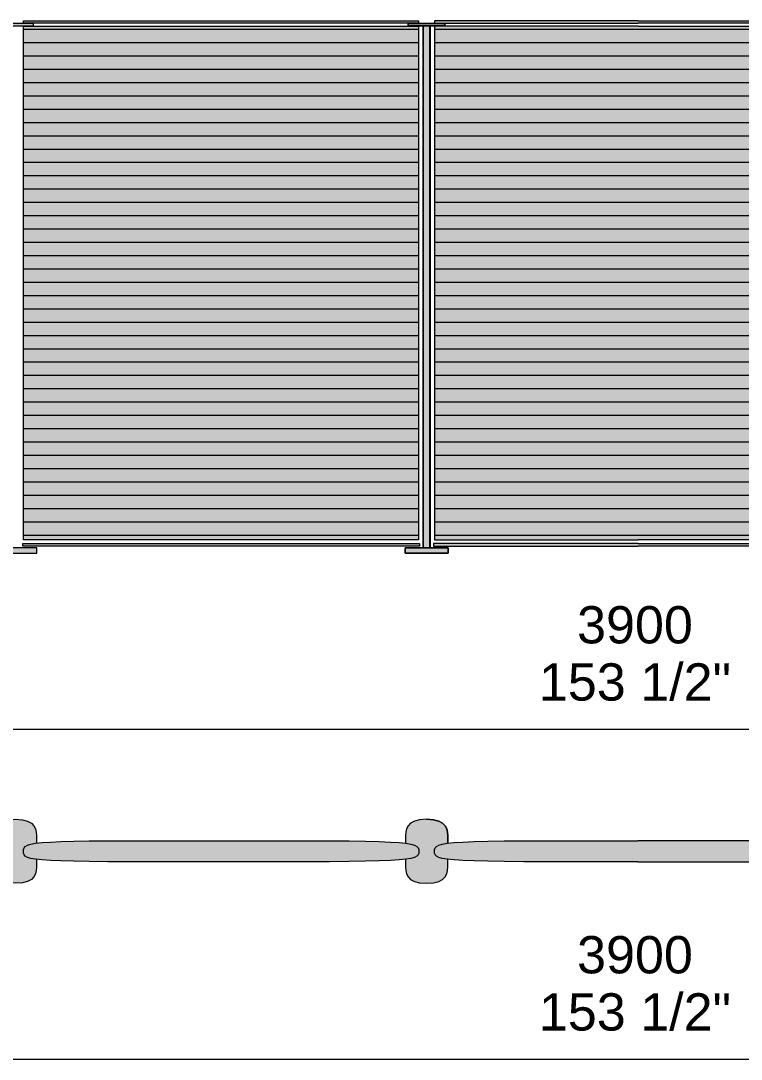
# Model space of a CAD drawing. Header units: millimetres. Extents: x -23380 to 52531, y -5628 to 1041.
# Drawn here: x 31522 to 32875, y -1709 to 241 of the extents above; entities that cross this region are included whole.
import ezdxf

# ---------------------------------------------------------------- set-up
doc = ezdxf.new("R2010")
doc.units = ezdxf.units.MM
for name, color, linetype, lineweight in [('dimensions', 7, 'Continuous', 5), ('drawing', 7, 'Continuous', 5), ('hatch', 9, 'Continuous', 5), ('ropes', 7, 'Continuous', 0)]:
    doc.layers.add(name, color=color, linetype=linetype, lineweight=lineweight)
doc.styles.add('Poliform mm', font='arial.ttf')
doc.styles.add('Poliform pollici', font='arial.ttf')
pattern_1 = [(0, (0, 0), (0, 25), [])]

msp = doc.modelspace()

# ---------------------------------------------------------------- hatches: boundary and pattern name
at = {"layer": 'hatch'}
for points in [[(31504.6, 231.6), (31517.5, 231.6), (31545.6, 231.6), (31545.6, 235.7), (31476.9, 235.7), (31476.9, 231.6)], [(32268.7, 236.6), (32268.7, 240.9), (31526.5, 240.9), (31526.5, 236.6)], [(32277.5, 231.6), (32290.4, 231.6), (32318.1, 231.6), (32318.1, 235.7), (32249.4, 235.7), (32249.4, 231.6), (32277.2, 231.6)], [(32680.7, 240.9), (32298.8, 240.9), (32298.8, 236.6), (32680.7, 236.6), (33062.6, 236.5), (33062.6, 240.8)], [(32268.7, -734.1), (32268.7, 230.7), (31526.5, 230.7), (31526.5, -734.1)], [(32277.5, -749.1), (32277.5, 231.6), (32277.2, 231.6), (32277.2, -749.1)], [(32290, 231.6), (32277.5, 231.6), (32277.5, -749.1), (32290, -749.1)], [(32290.4, -749.1), (32290.4, 231.6), (32290, 231.6), (32290, -749.1)], [(32680.7, 230.7), (32298.8, 230.7), (32298.8, -734.1), (32680.7, -734.1), (33062.5, -734.2), (33062.6, 230.6)], [(32270.6, -745.8), (32270.6, -740.7), (31525.8, -740.7), (31525.8, -745.8)], [(32680.7, -740.7), (32296.9, -740.7), (32296.9, -745.8), (32680.7, -745.8), (33064.4, -745.8), (33064.4, -740.8)], [(31471, -759.1), (31551.7, -759.1), (31551.7, -749.1), (31471, -749.1)], [(32243.5, -749.1), (32243.3, -749.1), (32243.3, -759.1), (32243.5, -759.1)], [(32243.5, -759.1), (32324, -759.1), (32324, -749.1), (32243.5, -749.1)], [(32324, -749.1), (32324, -759.1), (32324.2, -759.1), (32324.2, -749.1)], [(31471.7, -1334.1), (31471.7, -1345.7), (31471.8, -1348.9), (31471.9, -1350.5), (31472, -1352), (31472.2, -1353.6), (31472.2, -1354.4), (31472.4, -1355.2), (31472.5, -1356), (31472.6, -1356.8), (31472.8, -1357.5), (31473, -1358.3), (31473.1, -1359.1), (31473.4, -1359.8), (31473.6, -1360.6), (31473.8, -1361.3), (31474.1, -1362), (31474.4, -1362.8), (31474.7, -1363.5), (31475.1, -1364.2), (31475.2, -1364.5), (31475.4, -1364.9), (31475.6, -1365.2), (31475.8, -1365.6), (31476, -1365.9), (31476.3, -1366.2), (31476.5, -1366.6), (31476.7, -1366.9), (31476.9, -1367.2), (31477.2, -1367.5), (31477.4, -1367.9), (31477.7, -1368.2), (31478, -1368.5), (31478.2, -1368.8), (31478.5, -1369.1), (31478.8, -1369.4), (31479.1, -1369.7), (31479.4, -1370), (31479.7, -1370.3), (31480.1, -1370.6), (31480.4, -1370.9), (31480.7, -1371.2), (31481.1, -1371.4), (31481.5, -1371.7), (31481.8, -1372), (31482.2, -1372.2), (31482.6, -1372.5), (31483, -1372.8), (31483.4, -1373), (31483.8, -1373.3), (31484.2, -1373.5), (31484.7, -1373.7), (31485.6, -1374.2), (31486.5, -1374.6), (31487.5, -1375.1), (31488.5, -1375.5), (31489.6, -1375.9), (31490.7, -1376.2), (31491.9, -1376.6), (31493.1, -1376.9), (31494.3, -1377.2), (31495.6, -1377.5), (31497, -1377.7), (31498.4, -1377.9), (31499.8, -1378.1), (31501.4, -1378.3), (31502.9, -1378.5), (31504.5, -1378.6), (31506.2, -1378.7), (31507.9, -1378.7), (31511.5, -1378.8), (31515.1, -1378.7), (31516.9, -1378.7), (31518.5, -1378.6), (31520.1, -1378.5), (31521.7, -1378.3), (31523.2, -1378.1), (31524.7, -1377.9), (31526.1, -1377.7), (31527.4, -1377.5), (31528.7, -1377.2), (31530, -1376.9), (31531.2, -1376.6), (31532.3, -1376.2), (31533.5, -1375.9), (31534.5, -1375.5), (31535.5, -1375.1), (31536.5, -1374.6), (31537.5, -1374.2), (31538.4, -1373.7), (31538.8, -1373.5), (31539.2, -1373.3), (31539.7, -1373), (31540.1, -1372.8), (31540.5, -1372.5), (31540.8, -1372.2), (31541.2, -1372), (31541.6, -1371.7), (31542, -1371.4), (31542.3, -1371.2), (31542.6, -1370.9), (31543, -1370.6), (31543.3, -1370.3), (31543.6, -1370), (31543.9, -1369.7), (31544.2, -1369.4), (31544.5, -1369.1), (31544.8, -1368.8), (31545.1, -1368.5), (31545.3, -1368.2), (31545.6, -1367.9), (31545.8, -1367.5), (31546.1, -1367.2), (31546.3, -1366.9), (31546.6, -1366.6), (31546.8, -1366.2), (31547, -1365.9), (31547.2, -1365.6), (31547.4, -1365.2), (31547.6, -1364.9), (31547.8, -1364.5), (31548, -1364.2), (31548.3, -1363.5), (31548.6, -1362.8), (31548.9, -1362), (31549.2, -1361.3), (31549.5, -1360.6), (31549.7, -1359.8), (31549.9, -1359.1), (31550.1, -1358.3), (31550.3, -1357.5), (31550.4, -1356.8), (31550.6, -1356), (31550.7, -1355.2), (31550.8, -1354.4), (31550.9, -1353.6), (31551, -1352), (31551.2, -1350.5), (31551.2, -1348.9), (31551.3, -1345.7), (31551.3, -1334.1), (31547.3, -1333.6), (31543.8, -1333), (31542.2, -1332.6), (31540.7, -1332.3), (31539.2, -1332), (31537.9, -1331.6), (31536.7, -1331.2), (31535.6, -1330.9), (31535, -1330.7), (31534.5, -1330.5), (31534, -1330.3), (31533.6, -1330), (31533.1, -1329.8), (31532.7, -1329.6), (31532.3, -1329.4), (31531.9, -1329.2), (31531.5, -1329), (31531.1, -1328.7), (31530.8, -1328.5), (31530.5, -1328.3), (31530.2, -1328), (31529.9, -1327.8), (31529.7, -1327.7), (31529.6, -1327.6), (31529.5, -1327.4), (31529.3, -1327.3), (31529.2, -1327.2), (31529.1, -1327.1), (31529, -1326.9), (31528.9, -1326.8), (31528.8, -1326.7), (31528.6, -1326.6), (31528.5, -1326.4), (31528.4, -1326.3), (31528.3, -1326.2), (31528.3, -1326), (31528.2, -1325.9), (31528.1, -1325.8), (31528, -1325.6), (31527.9, -1325.5), (31527.8, -1325.4), (31527.8, -1325.2), (31527.7, -1325.1), (31527.6, -1324.9), (31527.5, -1324.8), (31527.5, -1324.6), (31527.4, -1324.5), (31527.4, -1324.4), (31527.2, -1324.1), (31527.1, -1323.8), (31527.1, -1323.5), (31527, -1323.2), (31526.9, -1322.9), (31526.8, -1322.6), (31526.8, -1322.2), (31526.7, -1321.9), (31526.7, -1321.6), (31526.7, -1321.3), (31526.6, -1320.9), (31526.6, -1320.3), (31526.6, -1319.6), (31526.5, -1318.9), (31526.6, -1318.1), (31526.6, -1317.5), (31526.6, -1316.8), (31526.7, -1316.4), (31526.7, -1316.1), (31526.7, -1315.8), (31526.8, -1315.5), (31526.8, -1315.2), (31526.9, -1314.8), (31527, -1314.5), (31527.1, -1314.2), (31527.1, -1313.9), (31527.2, -1313.6), (31527.4, -1313.3), (31527.4, -1313.2), (31527.5, -1313.1), (31527.5, -1312.9), (31527.6, -1312.8), (31527.7, -1312.6), (31527.8, -1312.5), (31527.8, -1312.4), (31527.9, -1312.2), (31528, -1312.1), (31528.1, -1311.9), (31528.2, -1311.8), (31528.3, -1311.7), (31528.3, -1311.5), (31528.4, -1311.4), (31528.5, -1311.3), (31528.6, -1311.2), (31528.8, -1311), (31528.9, -1310.9), (31529, -1310.8), (31529.1, -1310.6), (31529.2, -1310.5), (31529.3, -1310.4), (31529.5, -1310.3), (31529.6, -1310.1), (31529.7, -1310), (31529.9, -1309.9), (31530.2, -1309.7), (31530.5, -1309.4), (31530.8, -1309.2), (31531.1, -1309), (31531.5, -1308.7), (31531.9, -1308.5), (31532.3, -1308.3), (31532.7, -1308.1), (31533.1, -1307.9), (31533.6, -1307.7), (31534, -1307.5), (31534.5, -1307.3), (31535, -1307.1), (31535.6, -1306.9), (31536.7, -1306.5), (31537.9, -1306.1), (31539.2, -1305.8), (31540.7, -1305.4), (31542.2, -1305.1), (31543.8, -1304.8), (31547.3, -1304.1), (31551.3, -1303.6), (31551.3, -1295.6), (31551.3, -1292.4), (31551.2, -1289.2), (31551.2, -1287.6), (31551, -1285.9), (31550.9, -1284.3), (31550.7, -1282.7), (31550.6, -1282), (31550.4, -1281.2), (31550.3, -1280.4), (31550.1, -1279.6), (31549.9, -1278.8), (31549.7, -1278.1), (31549.5, -1277.3), (31549.2, -1276.6), (31548.9, -1275.8), (31548.6, -1275.1), (31548.3, -1274.4), (31548, -1273.6), (31547.8, -1273.3), (31547.6, -1272.9), (31547.4, -1272.6), (31547.2, -1272.2), (31547, -1271.9), (31546.8, -1271.6), (31546.6, -1271.2), (31546.3, -1270.9), (31546.1, -1270.6), (31545.8, -1270.2), (31545.6, -1269.9), (31545.3, -1269.6), (31545.1, -1269.3), (31544.8, -1269), (31544.5, -1268.6), (31544.2, -1268.3), (31543.9, -1268), (31543.6, -1267.7), (31543.3, -1267.4), (31543, -1267.1), (31542.6, -1266.9), (31542.3, -1266.6), (31541.9, -1266.3), (31541.6, -1266), (31541.2, -1265.7), (31540.8, -1265.5), (31540.5, -1265.2), (31540.1, -1264.9), (31539.7, -1264.7), (31539.2, -1264.4), (31538.8, -1264.2), (31538.4, -1264), (31537.9, -1263.7), (31537.5, -1263.5), (31536.5, -1263), (31535.5, -1262.6), (31534.5, -1262.2), (31533.4, -1261.8), (31532.3, -1261.4), (31531.2, -1261.1), (31530, -1260.8), (31528.7, -1260.5), (31527.4, -1260.2), (31526.1, -1259.9), (31524.7, -1259.7), (31523.2, -1259.5), (31521.7, -1259.3), (31520.1, -1259.2), (31518.5, -1259), (31516.9, -1258.9), (31515.1, -1258.9), (31511.5, -1258.8), (31507.9, -1258.9), (31506.2, -1258.9), (31504.5, -1259), (31502.9, -1259.2), (31501.3, -1259.3), (31499.8, -1259.5), (31498.4, -1259.7), (31497, -1259.9), (31495.6, -1260.2), (31494.3, -1260.5), (31493.1, -1260.8), (31491.9, -1261.1), (31490.7, -1261.4), (31489.6, -1261.8), (31488.5, -1262.2), (31487.5, -1262.6), (31486.5, -1263), (31485.6, -1263.5), (31485.1, -1263.7), (31484.7, -1264), (31484.2, -1264.2), (31483.8, -1264.4), (31483.4, -1264.7), (31483, -1264.9), (31482.6, -1265.2), (31482.2, -1265.5), (31481.8, -1265.7), (31481.4, -1266), (31481.1, -1266.3), (31480.7, -1266.6), (31480.4, -1266.9), (31480.1, -1267.1), (31479.7, -1267.4), (31479.4, -1267.7), (31479.1, -1268), (31478.8, -1268.3), (31478.5, -1268.6), (31478.2, -1269), (31478, -1269.3), (31477.7, -1269.6), (31477.4, -1269.9), (31477.2, -1270.2), (31476.9, -1270.6), (31476.7, -1270.9), (31476.5, -1271.2), (31476.3, -1271.6), (31476, -1271.9), (31475.8, -1272.2), (31475.6, -1272.6), (31475.4, -1272.9), (31475.2, -1273.3), (31475.1, -1273.6), (31474.7, -1274.4), (31474.4, -1275.1), (31474.1, -1275.8), (31473.8, -1276.6), (31473.6, -1277.3), (31473.4, -1278.1), (31473.1, -1278.8), (31473, -1279.6), (31472.8, -1280.4), (31472.6, -1281.2), (31472.5, -1282), (31472.4, -1282.7), (31472.2, -1284.3), (31472, -1285.9), (31471.9, -1287.6), (31471.8, -1289.2), (31471.7, -1292.4), (31471.7, -1303.6), (31475.7, -1304.1), (31479.3, -1304.8), (31480.9, -1305.1), (31482.4, -1305.4), (31483.8, -1305.8), (31485.1, -1306.1), (31486.3, -1306.5), (31487.5, -1306.9), (31488, -1307.1), (31488.5, -1307.3), (31489, -1307.5), (31489.5, -1307.7), (31489.9, -1307.9), (31490.3, -1308.1), (31490.8, -1308.3), (31491.2, -1308.5), (31491.5, -1308.7), (31491.9, -1309), (31492.2, -1309.2), (31492.6, -1309.4), (31492.9, -1309.7), (31493.2, -1309.9), (31493.3, -1310), (31493.4, -1310.1), (31493.6, -1310.3), (31493.7, -1310.4), (31493.8, -1310.5), (31493.9, -1310.6), (31494.1, -1310.8), (31494.2, -1310.9), (31494.3, -1311), (31494.4, -1311.2), (31494.5, -1311.3), (31494.6, -1311.4), (31494.7, -1311.5), (31494.8, -1311.7), (31494.9, -1311.8), (31495, -1311.9), (31495.1, -1312.1), (31495.1, -1312.2), (31495.2, -1312.4), (31495.3, -1312.5), (31495.4, -1312.6), (31495.4, -1312.8), (31495.5, -1312.9), (31495.6, -1313.1), (31495.6, -1313.2), (31495.7, -1313.3), (31495.8, -1313.6), (31495.9, -1313.9), (31496, -1314.2), (31496.1, -1314.5), (31496.1, -1314.8), (31496.2, -1315.2), (31496.3, -1315.5), (31496.3, -1315.8), (31496.4, -1316.1), (31496.4, -1316.4), (31496.4, -1316.8), (31496.5, -1317.5), (31496.5, -1318.1), (31496.5, -1318.9), (31496.5, -1319.6), (31496.5, -1320.3), (31496.4, -1320.9), (31496.4, -1321.3), (31496.4, -1321.6), (31496.3, -1321.9), (31496.3, -1322.2), (31496.2, -1322.6), (31496.1, -1322.9), (31496.1, -1323.2), (31496, -1323.5), (31495.9, -1323.8), (31495.8, -1324.1), (31495.7, -1324.4), (31495.6, -1324.5), (31495.6, -1324.6), (31495.5, -1324.8), (31495.4, -1324.9), (31495.4, -1325.1), (31495.3, -1325.2), (31495.2, -1325.4), (31495.1, -1325.5), (31495.1, -1325.6), (31495, -1325.8), (31494.9, -1325.9), (31494.8, -1326), (31494.7, -1326.2), (31494.6, -1326.3), (31494.5, -1326.4), (31494.4, -1326.6), (31494.3, -1326.7), (31494.2, -1326.8), (31494.1, -1326.9), (31493.9, -1327.1), (31493.8, -1327.2), (31493.7, -1327.3), (31493.6, -1327.4), (31493.4, -1327.6), (31493.3, -1327.7), (31493.2, -1327.8), (31492.9, -1328), (31492.6, -1328.3), (31492.2, -1328.5), (31491.9, -1328.7), (31491.5, -1329), (31491.2, -1329.2), (31490.8, -1329.4), (31490.3, -1329.6), (31489.9, -1329.8), (31489.5, -1330), (31489, -1330.3), (31488.5, -1330.5), (31488, -1330.7), (31487.5, -1330.9), (31486.3, -1331.2), (31485.1, -1331.6), (31483.8, -1332), (31482.4, -1332.3), (31480.9, -1332.6), (31479.3, -1333), (31475.7, -1333.6)], [(32244, -1334), (32244, -1345.7), (32244.1, -1348.9), (32244.2, -1350.5), (32244.3, -1352), (32244.4, -1353.6), (32244.5, -1354.4), (32244.7, -1355.2), (32244.8, -1356), (32244.9, -1356.8), (32245.1, -1357.5), (32245.2, -1358.3), (32245.4, -1359.1), (32245.6, -1359.8), (32245.9, -1360.6), (32246.1, -1361.3), (32246.4, -1362), (32246.7, -1362.8), (32247, -1363.5), (32247.4, -1364.2), (32247.5, -1364.5), (32247.7, -1364.9), (32247.9, -1365.2), (32248.1, -1365.6), (32248.3, -1365.9), (32248.6, -1366.2), (32248.8, -1366.6), (32249, -1366.9), (32249.2, -1367.2), (32249.5, -1367.5), (32249.7, -1367.9), (32250, -1368.2), (32250.3, -1368.5), (32250.5, -1368.8), (32250.8, -1369.1), (32251.1, -1369.4), (32251.4, -1369.7), (32251.7, -1370), (32252, -1370.3), (32252.4, -1370.6), (32252.7, -1370.9), (32253, -1371.2), (32253.4, -1371.4), (32253.7, -1371.7), (32254.1, -1372), (32254.5, -1372.2), (32254.9, -1372.5), (32255.3, -1372.8), (32255.7, -1373), (32256.1, -1373.3), (32256.5, -1373.5), (32257, -1373.7), (32257.9, -1374.2), (32258.8, -1374.6), (32259.8, -1375.1), (32260.8, -1375.5), (32261.9, -1375.9), (32263, -1376.2), (32264.2, -1376.6), (32265.4, -1376.9), (32266.6, -1377.2), (32267.9, -1377.5), (32269.3, -1377.7), (32270.7, -1377.9), (32272.1, -1378.1), (32273.6, -1378.3), (32275.2, -1378.5), (32276.8, -1378.6), (32278.5, -1378.7), (32280.2, -1378.7), (32283.8, -1378.8), (32287.4, -1378.7), (32289.1, -1378.7), (32290.8, -1378.6), (32292.4, -1378.5), (32294, -1378.3), (32295.5, -1378.1), (32296.9, -1377.9), (32298.3, -1377.7), (32299.7, -1377.5), (32301, -1377.2), (32302.3, -1376.9), (32303.5, -1376.6), (32304.6, -1376.2), (32305.7, -1375.9), (32306.8, -1375.5), (32307.8, -1375.1), (32308.8, -1374.6), (32309.8, -1374.2), (32310.7, -1373.7), (32311.1, -1373.5), (32311.5, -1373.3), (32311.9, -1373), (32312.3, -1372.8), (32312.7, -1372.5), (32313.1, -1372.2), (32313.5, -1372), (32313.9, -1371.7), (32314.2, -1371.4), (32314.6, -1371.2), (32314.9, -1370.9), (32315.3, -1370.6), (32315.6, -1370.3), (32315.9, -1370), (32316.2, -1369.7), (32316.5, -1369.4), (32316.8, -1369.1), (32317.1, -1368.8), (32317.4, -1368.5), (32317.6, -1368.2), (32317.9, -1367.9), (32318.1, -1367.5), (32318.4, -1367.2), (32318.6, -1366.9), (32318.8, -1366.6), (32319.1, -1366.2), (32319.3, -1365.9), (32319.5, -1365.6), (32319.7, -1365.2), (32319.9, -1364.9), (32320.1, -1364.5), (32320.3, -1364.2), (32320.6, -1363.5), (32320.9, -1362.8), (32321.2, -1362), (32321.5, -1361.3), (32321.7, -1360.6), (32322, -1359.8), (32322.2, -1359.1), (32322.4, -1358.3), (32322.5, -1357.5), (32322.7, -1356.8), (32322.8, -1356), (32323, -1355.2), (32323.1, -1354.4), (32323.2, -1353.6), (32323.3, -1352), (32323.4, -1350.5), (32323.5, -1348.9), (32323.6, -1345.7), (32323.6, -1334), (32319.5, -1333.5), (32315.9, -1332.8), (32314.3, -1332.5), (32312.8, -1332.2), (32311.4, -1331.8), (32310, -1331.5), (32308.8, -1331.1), (32307.6, -1330.7), (32307.1, -1330.5), (32306.6, -1330.3), (32306.1, -1330.1), (32305.6, -1329.9), (32305.1, -1329.7), (32304.7, -1329.5), (32304.3, -1329.3), (32303.9, -1329.1), (32303.5, -1328.9), (32303.2, -1328.6), (32302.8, -1328.4), (32302.5, -1328.2), (32302.2, -1328), (32301.9, -1327.7), (32301.7, -1327.6), (32301.6, -1327.5), (32301.5, -1327.3), (32301.3, -1327.2), (32301.2, -1327.1), (32301.1, -1327), (32301, -1326.9), (32300.8, -1326.7), (32300.7, -1326.6), (32300.6, -1326.5), (32300.5, -1326.3), (32300.4, -1326.2), (32300.3, -1326.1), (32300.2, -1326), (32300.1, -1325.8), (32300.1, -1325.7), (32300, -1325.5), (32299.9, -1325.4), (32299.8, -1325.3), (32299.7, -1325.1), (32299.7, -1325), (32299.6, -1324.9), (32299.5, -1324.7), (32299.5, -1324.6), (32299.4, -1324.4), (32299.3, -1324.3), (32299.3, -1324.2), (32299.2, -1324), (32299.1, -1323.7), (32299, -1323.4), (32299, -1323.1), (32298.9, -1322.8), (32298.8, -1322.5), (32298.8, -1322.2), (32298.7, -1321.9), (32298.7, -1321.6), (32298.6, -1321.2), (32298.6, -1320.9), (32298.6, -1320.2), (32298.5, -1319.6), (32298.5, -1318.9), (32298.5, -1318.2), (32298.6, -1317.5), (32298.6, -1316.8), (32298.6, -1316.5), (32298.7, -1316.2), (32298.7, -1315.8), (32298.8, -1315.5), (32298.8, -1315.2), (32298.9, -1314.9), (32299, -1314.6), (32299, -1314.3), (32299.1, -1314), (32299.2, -1313.7), (32299.3, -1313.6), (32299.3, -1313.4), (32299.4, -1313.3), (32299.5, -1313.1), (32299.5, -1313), (32299.6, -1312.8), (32299.7, -1312.7), (32299.7, -1312.6), (32299.8, -1312.4), (32299.9, -1312.3), (32300, -1312.2), (32300.1, -1312), (32300.1, -1311.9), (32300.2, -1311.8), (32300.3, -1311.6), (32300.4, -1311.5), (32300.5, -1311.4), (32300.6, -1311.2), (32300.7, -1311.1), (32300.9, -1311), (32301, -1310.9), (32301.1, -1310.7), (32301.2, -1310.6), (32301.3, -1310.5), (32301.5, -1310.4), (32301.6, -1310.2), (32301.7, -1310.1), (32301.9, -1310), (32302.2, -1309.8), (32302.5, -1309.5), (32302.8, -1309.3), (32303.2, -1309.1), (32303.5, -1308.8), (32303.9, -1308.6), (32304.3, -1308.4), (32304.7, -1308.2), (32305.1, -1308), (32305.6, -1307.8), (32306.1, -1307.6), (32306.6, -1307.4), (32307.1, -1307.2), (32307.6, -1307), (32308.8, -1306.6), (32310, -1306.2), (32311.4, -1305.9), (32312.8, -1305.5), (32314.3, -1305.2), (32315.9, -1304.9), (32319.5, -1304.3), (32323.6, -1303.7), (32323.6, -1295.6), (32323.5, -1289.9), (32323.5, -1288.5), (32323.4, -1287.1), (32323.3, -1285.7), (32323.2, -1284.2), (32323, -1282.8), (32322.8, -1281.4), (32322.6, -1280.7), (32322.5, -1280.1), (32322.3, -1279.4), (32322.2, -1278.7), (32322, -1278), (32321.8, -1277.4), (32321.5, -1276.7), (32321.3, -1276), (32321, -1275.4), (32320.8, -1274.7), (32320.5, -1274.1), (32320.2, -1273.5), (32319.8, -1272.9), (32319.5, -1272.2), (32319.1, -1271.6), (32318.7, -1271), (32318.3, -1270.5), (32317.9, -1269.9), (32317.4, -1269.3), (32316.9, -1268.8), (32316.4, -1268.2), (32315.9, -1267.7), (32315.3, -1267.2), (32314.7, -1266.7), (32314.1, -1266.2), (32313.4, -1265.7), (32312.8, -1265.2), (32312, -1264.8), (32311.3, -1264.3), (32310.5, -1263.9), (32309.7, -1263.5), (32308.9, -1263.1), (32308.1, -1262.7), (32307.2, -1262.3), (32306.2, -1262), (32305.3, -1261.6), (32304.3, -1261.3), (32303.2, -1261), (32302.2, -1260.7), (32301, -1260.5), (32299.9, -1260.2), (32298.7, -1260), (32297.5, -1259.8), (32296.2, -1259.6), (32294.8, -1259.4), (32293.4, -1259.3), (32291.9, -1259.1), (32290.4, -1259), (32287.2, -1258.9), (32283.8, -1258.8), (32280.2, -1258.9), (32278.5, -1258.9), (32276.8, -1259), (32275.2, -1259.2), (32273.6, -1259.3), (32272.1, -1259.5), (32270.7, -1259.7), (32269.3, -1259.9), (32267.9, -1260.2), (32266.6, -1260.5), (32265.4, -1260.8), (32264.2, -1261.1), (32263, -1261.4), (32261.9, -1261.8), (32260.8, -1262.2), (32259.8, -1262.6), (32258.8, -1263), (32257.9, -1263.5), (32257.4, -1263.7), (32257, -1264), (32256.5, -1264.2), (32256.1, -1264.4), (32255.7, -1264.7), (32255.3, -1264.9), (32254.9, -1265.2), (32254.5, -1265.5), (32254.1, -1265.7), (32253.7, -1266), (32253.4, -1266.3), (32253, -1266.6), (32252.7, -1266.9), (32252.4, -1267.1), (32252, -1267.4), (32251.7, -1267.7), (32251.4, -1268), (32251.1, -1268.3), (32250.8, -1268.6), (32250.5, -1269), (32250.3, -1269.3), (32250, -1269.6), (32249.7, -1269.9), (32249.5, -1270.2), (32249.2, -1270.6), (32249, -1270.9), (32248.8, -1271.2), (32248.6, -1271.6), (32248.3, -1271.9), (32248.1, -1272.2), (32247.9, -1272.6), (32247.7, -1272.9), (32247.5, -1273.3), (32247.4, -1273.6), (32247, -1274.4), (32246.7, -1275.1), (32246.4, -1275.8), (32246.1, -1276.6), (32245.9, -1277.3), (32245.6, -1278.1), (32245.4, -1278.8), (32245.2, -1279.6), (32245.1, -1280.4), (32244.9, -1281.2), (32244.8, -1282), (32244.7, -1282.7), (32244.4, -1284.3), (32244.3, -1285.9), (32244.2, -1287.6), (32244.1, -1289.2), (32244, -1292.4), (32244, -1303.7), (32248.1, -1304.3), (32251.7, -1304.9), (32253.3, -1305.2), (32254.8, -1305.5), (32256.3, -1305.9), (32257.6, -1306.2), (32258.8, -1306.6), (32260, -1307), (32260.5, -1307.2), (32261, -1307.4), (32261.5, -1307.6), (32262, -1307.8), (32262.5, -1308), (32262.9, -1308.2), (32263.3, -1308.4), (32263.7, -1308.6), (32264.1, -1308.8), (32264.5, -1309.1), (32264.8, -1309.3), (32265.1, -1309.5), (32265.5, -1309.8), (32265.7, -1310), (32265.9, -1310.1), (32266, -1310.2), (32266.2, -1310.4), (32266.3, -1310.5), (32266.4, -1310.6), (32266.5, -1310.7), (32266.7, -1310.9), (32266.8, -1311), (32266.9, -1311.1), (32267, -1311.2), (32267.1, -1311.4), (32267.2, -1311.5), (32267.3, -1311.6), (32267.4, -1311.8), (32267.5, -1311.9), (32267.6, -1312), (32267.7, -1312.2), (32267.7, -1312.3), (32267.8, -1312.4), (32267.9, -1312.6), (32268, -1312.7), (32268, -1312.8), (32268.1, -1313), (32268.2, -1313.1), (32268.2, -1313.3), (32268.3, -1313.4), (32268.3, -1313.6), (32268.4, -1313.7), (32268.5, -1314), (32268.6, -1314.3), (32268.7, -1314.6), (32268.7, -1314.9), (32268.8, -1315.2), (32268.9, -1315.5), (32268.9, -1315.8), (32269, -1316.2), (32269, -1316.5), (32269, -1316.8), (32269.1, -1317.5), (32269.1, -1318.2), (32269.1, -1318.9), (32269.1, -1319.6), (32269.1, -1320.2), (32269, -1320.9), (32269, -1321.2), (32269, -1321.6), (32268.9, -1321.9), (32268.9, -1322.2), (32268.8, -1322.5), (32268.7, -1322.8), (32268.7, -1323.1), (32268.6, -1323.4), (32268.5, -1323.7), (32268.4, -1324), (32268.3, -1324.2), (32268.3, -1324.3), (32268.2, -1324.4), (32268.2, -1324.6), (32268.1, -1324.7), (32268, -1324.9), (32268, -1325), (32267.9, -1325.1), (32267.8, -1325.3), (32267.7, -1325.4), (32267.7, -1325.5), (32267.6, -1325.7), (32267.5, -1325.8), (32267.4, -1325.9), (32267.3, -1326.1), (32267.2, -1326.2), (32267.1, -1326.3), (32267, -1326.5), (32266.9, -1326.6), (32266.8, -1326.7), (32266.7, -1326.9), (32266.5, -1327), (32266.4, -1327.1), (32266.3, -1327.2), (32266.2, -1327.3), (32266, -1327.5), (32265.9, -1327.6), (32265.7, -1327.7), (32265.5, -1327.9), (32265.1, -1328.2), (32264.8, -1328.4), (32264.5, -1328.6), (32264.1, -1328.9), (32263.7, -1329.1), (32263.3, -1329.3), (32262.9, -1329.5), (32262.5, -1329.7), (32262, -1329.9), (32261.5, -1330.1), (32261, -1330.3), (32260.5, -1330.5), (32260, -1330.7), (32258.8, -1331.1), (32257.6, -1331.5), (32256.3, -1331.8), (32254.8, -1332.2), (32253.3, -1332.5), (32251.7, -1332.8), (32248.1, -1333.5)], [(32323.6, -1303.7), (32323.5, -1289.9), (32323.5, -1288.5), (32323.4, -1287.1), (32323.3, -1285.7), (32323.2, -1284.2), (32323, -1282.8), (32322.8, -1281.4), (32322.6, -1280.7), (32322.5, -1280.1), (32322.3, -1279.4), (32322.2, -1278.7), (32322, -1278), (32321.8, -1277.3), (32321.5, -1276.7), (32321.3, -1276), (32321, -1275.4), (32320.8, -1274.7), (32320.5, -1274.1), (32320.2, -1273.5), (32319.8, -1272.9), (32319.5, -1272.2), (32319.1, -1271.6), (32318.7, -1271), (32318.3, -1270.5), (32317.9, -1269.9), (32317.4, -1269.3), (32316.9, -1268.8), (32316.4, -1268.2), (32315.9, -1267.7), (32315.3, -1267.2), (32314.7, -1266.7), (32314.1, -1266.2), (32313.4, -1265.7), (32312.8, -1265.2), (32312, -1264.8), (32311.3, -1264.3), (32310.5, -1263.9), (32309.7, -1263.5), (32308.9, -1263.1), (32308.1, -1262.7), (32307.2, -1262.3), (32306.2, -1262), (32305.3, -1261.6), (32304.3, -1261.3), (32303.2, -1261), (32302.2, -1260.7), (32301, -1260.5), (32299.9, -1260.2), (32298.7, -1260), (32297.5, -1259.8), (32296.2, -1259.6), (32297.5, -1259.8), (32298.7, -1260), (32299.9, -1260.2), (32301, -1260.5), (32302.2, -1260.7), (32303.2, -1261), (32304.3, -1261.3), (32305.3, -1261.6), (32306.2, -1262), (32307.2, -1262.3), (32308.1, -1262.7), (32308.9, -1263.1), (32309.7, -1263.5), (32310.5, -1263.9), (32311.3, -1264.3), (32312, -1264.8), (32312.8, -1265.2), (32313.4, -1265.7), (32314.1, -1266.2), (32314.7, -1266.7), (32315.3, -1267.2), (32315.9, -1267.7), (32316.4, -1268.2), (32316.9, -1268.8), (32317.4, -1269.3), (32317.9, -1269.9), (32318.3, -1270.5), (32318.7, -1271), (32319.1, -1271.6), (32319.5, -1272.2), (32319.8, -1272.9), (32320.2, -1273.5), (32320.5, -1274.1), (32320.8, -1274.7), (32321, -1275.4), (32321.3, -1276), (32321.5, -1276.7), (32321.8, -1277.4), (32322, -1278), (32322.2, -1278.7), (32322.3, -1279.4), (32322.5, -1280.1), (32322.6, -1280.7), (32322.8, -1281.4), (32323, -1282.8), (32323.2, -1284.2), (32323.3, -1285.7), (32323.4, -1287.1), (32323.5, -1288.5), (32323.5, -1289.9), (32323.6, -1303.7)], [(32269.1, -1318.9), (32269.1, -1318.2), (32269.1, -1317.5), (32269, -1316.8), (32269, -1316.5), (32269, -1316.2), (32268.9, -1315.8), (32268.9, -1315.5), (32268.8, -1315.2), (32268.7, -1314.9), (32268.7, -1314.6), (32268.6, -1314.3), (32268.5, -1314), (32268.4, -1313.7), (32268.3, -1313.6), (32268.3, -1313.4), (32268.2, -1313.3), (32268.2, -1313.1), (32268.1, -1313), (32268, -1312.8), (32268, -1312.7), (32267.9, -1312.6), (32267.8, -1312.4), (32267.7, -1312.3), (32267.7, -1312.2), (32267.6, -1312), (32267.5, -1311.9), (32267.4, -1311.8), (32267.3, -1311.6), (32267.2, -1311.5), (32267.1, -1311.4), (32267, -1311.2), (32266.9, -1311.1), (32266.8, -1311), (32266.7, -1310.9), (32266.5, -1310.7), (32266.4, -1310.6), (32266.3, -1310.5), (32266.2, -1310.4), (32266, -1310.2), (32265.9, -1310.1), (32265.7, -1310), (32265.5, -1309.8), (32265.1, -1309.5), (32264.8, -1309.3), (32264.5, -1309.1), (32264.1, -1308.8), (32263.7, -1308.6), (32263.3, -1308.4), (32262.9, -1308.2), (32262.5, -1308), (32262, -1307.8), (32261.5, -1307.6), (32261, -1307.4), (32260.5, -1307.2), (32260, -1307), (32258.8, -1306.6), (32257.6, -1306.2), (32256.3, -1305.9), (32254.8, -1305.5), (32253.3, -1305.2), (32251.7, -1304.9), (32248.1, -1304.3), (32244, -1303.7), (32236.4, -1302.9), (32227.3, -1302.1), (32204.5, -1301), (32136.8, -1299.5), (31653, -1299.5), (31589.1, -1300.9), (31567.3, -1302.1), (31558.7, -1302.8), (31551.3, -1303.6), (31547.3, -1304.1), (31543.8, -1304.8), (31542.2, -1305.1), (31540.7, -1305.4), (31539.2, -1305.8), (31537.9, -1306.1), (31536.7, -1306.5), (31535.6, -1306.9), (31535, -1307.1), (31534.5, -1307.3), (31534, -1307.5), (31533.6, -1307.7), (31533.1, -1307.9), (31532.7, -1308.1), (31532.3, -1308.3), (31531.9, -1308.5), (31531.5, -1308.7), (31531.1, -1309), (31530.8, -1309.2), (31530.5, -1309.4), (31530.2, -1309.7), (31529.9, -1309.9), (31529.7, -1310), (31529.6, -1310.1), (31529.5, -1310.3), (31529.3, -1310.4), (31529.2, -1310.5), (31529.1, -1310.6), (31529, -1310.8), (31528.9, -1310.9), (31528.8, -1311), (31528.6, -1311.2), (31528.5, -1311.3), (31528.4, -1311.4), (31528.3, -1311.5), (31528.3, -1311.7), (31528.2, -1311.8), (31528.1, -1311.9), (31528, -1312.1), (31527.9, -1312.2), (31527.8, -1312.4), (31527.8, -1312.5), (31527.7, -1312.6), (31527.6, -1312.8), (31527.5, -1312.9), (31527.5, -1313.1), (31527.4, -1313.2), (31527.4, -1313.3), (31527.2, -1313.6), (31527.1, -1313.9), (31527.1, -1314.2), (31527, -1314.5), (31526.9, -1314.8), (31526.8, -1315.2), (31526.8, -1315.5), (31526.7, -1315.8), (31526.7, -1316.1), (31526.7, -1316.4), (31526.6, -1316.8), (31526.6, -1317.5), (31526.6, -1318.1), (31526.5, -1318.9), (31526.6, -1319.6), (31526.6, -1320.3), (31526.6, -1320.9), (31526.7, -1321.3), (31526.7, -1321.6), (31526.7, -1321.9), (31526.8, -1322.2), (31526.8, -1322.6), (31526.9, -1322.9), (31527, -1323.2), (31527.1, -1323.5), (31527.1, -1323.8), (31527.2, -1324.1), (31527.4, -1324.4), (31527.4, -1324.5), (31527.5, -1324.6), (31527.5, -1324.8), (31527.6, -1324.9), (31527.7, -1325.1), (31527.8, -1325.2), (31527.8, -1325.4), (31527.9, -1325.5), (31528, -1325.6), (31528.1, -1325.8), (31528.2, -1325.9), (31528.3, -1326), (31528.3, -1326.2), (31528.4, -1326.3), (31528.5, -1326.4), (31528.6, -1326.6), (31528.8, -1326.7), (31528.9, -1326.8), (31529, -1326.9), (31529.1, -1327.1), (31529.2, -1327.2), (31529.3, -1327.3), (31529.5, -1327.4), (31529.6, -1327.6), (31529.7, -1327.7), (31529.9, -1327.8), (31530.2, -1328), (31530.5, -1328.3), (31530.8, -1328.5), (31531.1, -1328.7), (31531.5, -1329), (31531.9, -1329.2), (31532.3, -1329.4), (31532.7, -1329.6), (31533.1, -1329.8), (31533.6, -1330), (31534, -1330.3), (31534.5, -1330.5), (31535, -1330.7), (31535.6, -1330.9), (31536.7, -1331.2), (31537.9, -1331.6), (31539.2, -1332), (31540.7, -1332.3), (31542.2, -1332.6), (31543.8, -1333), (31547.3, -1333.6), (31551.3, -1334.1), (31558.7, -1334.9), (31567.3, -1335.7), (31589.1, -1336.8), (31653, -1338.2), (32136.8, -1338.2), (32204.5, -1336.8), (32227.3, -1335.6), (32236.4, -1334.9), (32244, -1334), (32248.1, -1333.5), (32251.7, -1332.8), (32253.3, -1332.5), (32254.8, -1332.2), (32256.3, -1331.8), (32257.6, -1331.5), (32258.8, -1331.1), (32260, -1330.7), (32260.5, -1330.5), (32261, -1330.3), (32261.5, -1330.1), (32262, -1329.9), (32262.5, -1329.7), (32262.9, -1329.5), (32263.3, -1329.3), (32263.7, -1329.1), (32264.1, -1328.9), (32264.5, -1328.6), (32264.8, -1328.4), (32265.1, -1328.2), (32265.5, -1327.9), (32265.7, -1327.7), (32265.9, -1327.6), (32266, -1327.5), (32266.2, -1327.3), (32266.3, -1327.2), (32266.4, -1327.1), (32266.5, -1327), (32266.7, -1326.9), (32266.8, -1326.7), (32266.9, -1326.6), (32267, -1326.5), (32267.1, -1326.3), (32267.2, -1326.2), (32267.3, -1326.1), (32267.4, -1325.9), (32267.5, -1325.8), (32267.6, -1325.7), (32267.7, -1325.5), (32267.7, -1325.4), (32267.8, -1325.3), (32267.9, -1325.1), (32268, -1325), (32268, -1324.9), (32268.1, -1324.7), (32268.2, -1324.6), (32268.2, -1324.4), (32268.3, -1324.3), (32268.3, -1324.2), (32268.4, -1324), (32268.5, -1323.7), (32268.6, -1323.4), (32268.7, -1323.1), (32268.7, -1322.8), (32268.8, -1322.5), (32268.9, -1322.2), (32268.9, -1321.9), (32269, -1321.6), (32269, -1321.2), (32269, -1320.9), (32269.1, -1320.2), (32269.1, -1319.6)], [(32680.6, -1299), (32430.8, -1299.6), (32363.1, -1301), (32340.3, -1302.1), (32331.3, -1302.9), (32323.6, -1303.7), (32319.5, -1304.3), (32315.9, -1304.9), (32314.3, -1305.2), (32312.8, -1305.5), (32311.4, -1305.9), (32310, -1306.2), (32308.8, -1306.6), (32307.6, -1307), (32307.1, -1307.2), (32306.6, -1307.4), (32306.1, -1307.6), (32305.6, -1307.8), (32305.1, -1308), (32304.7, -1308.2), (32304.3, -1308.4), (32303.9, -1308.6), (32303.5, -1308.8), (32303.2, -1309.1), (32302.8, -1309.3), (32302.5, -1309.5), (32302.2, -1309.8), (32301.9, -1310), (32301.7, -1310.1), (32301.6, -1310.2), (32301.5, -1310.4), (32301.3, -1310.5), (32301.2, -1310.6), (32301.1, -1310.7), (32301, -1310.9), (32300.9, -1311), (32300.7, -1311.1), (32300.6, -1311.2), (32300.5, -1311.4), (32300.4, -1311.5), (32300.3, -1311.6), (32300.2, -1311.8), (32300.1, -1311.9), (32300.1, -1312), (32300, -1312.2), (32299.9, -1312.3), (32299.8, -1312.4), (32299.7, -1312.6), (32299.7, -1312.7), (32299.6, -1312.8), (32299.5, -1313), (32299.5, -1313.1), (32299.4, -1313.3), (32299.3, -1313.4), (32299.3, -1313.6), (32299.2, -1313.7), (32299.1, -1314), (32299, -1314.3), (32299, -1314.6), (32298.9, -1314.9), (32298.8, -1315.2), (32298.8, -1315.5), (32298.7, -1315.8), (32298.7, -1316.2), (32298.6, -1316.5), (32298.6, -1316.8), (32298.6, -1317.5), (32298.5, -1318.2), (32298.5, -1318.9), (32298.5, -1319.6), (32298.6, -1320.2), (32298.6, -1320.9), (32298.6, -1321.2), (32298.7, -1321.6), (32298.7, -1321.9), (32298.8, -1322.2), (32298.8, -1322.5), (32298.9, -1322.8), (32299, -1323.1), (32299, -1323.4), (32299.1, -1323.7), (32299.2, -1324), (32299.3, -1324.2), (32299.3, -1324.3), (32299.4, -1324.4), (32299.5, -1324.6), (32299.5, -1324.7), (32299.6, -1324.9), (32299.7, -1325), (32299.7, -1325.1), (32299.8, -1325.3), (32299.9, -1325.4), (32300, -1325.5), (32300.1, -1325.7), (32300.1, -1325.8), (32300.2, -1326), (32300.3, -1326.1), (32300.4, -1326.2), (32300.5, -1326.3), (32300.6, -1326.5), (32300.7, -1326.6), (32300.8, -1326.7), (32301, -1326.9), (32301.1, -1327), (32301.2, -1327.1), (32301.3, -1327.2), (32301.5, -1327.3), (32301.6, -1327.5), (32301.7, -1327.6), (32301.9, -1327.7), (32302.2, -1328), (32302.5, -1328.2), (32302.8, -1328.4), (32303.2, -1328.6), (32303.5, -1328.9), (32303.9, -1329.1), (32304.3, -1329.3), (32304.7, -1329.5), (32305.1, -1329.7), (32305.6, -1329.9), (32306.1, -1330.1), (32306.6, -1330.3), (32307.1, -1330.5), (32307.6, -1330.7), (32308.8, -1331.1), (32310, -1331.5), (32311.4, -1331.8), (32312.8, -1332.2), (32314.3, -1332.5), (32315.9, -1332.8), (32319.5, -1333.5), (32323.6, -1334), (32331.2, -1334.9), (32340.3, -1335.6), (32363.1, -1336.8), (32430.8, -1338.2), (32930.4, -1338.2), (32998.1, -1336.8), (33020.9, -1335.6), (33030, -1334.9), (33037.6, -1334.1), (33041.7, -1333.5), (33045.3, -1332.9), (33046.9, -1332.6), (33048.5, -1332.2), (33049.9, -1331.9), (33051.2, -1331.5), (33052.4, -1331.2), (33053.6, -1330.8), (33054.1, -1330.6), (33054.7, -1330.4), (33055.2, -1330.2), (33055.6, -1330), (33056.1, -1329.8), (33056.5, -1329.6), (33056.9, -1329.4), (33057.3, -1329.1), (33057.7, -1328.9), (33058.1, -1328.7), (33058.4, -1328.5), (33058.8, -1328.2), (33059.1, -1328), (33059.4, -1327.8), (33059.5, -1327.7), (33059.6, -1327.5), (33059.8, -1327.4), (33059.9, -1327.3), (33060, -1327.2), (33060.2, -1327), (33060.3, -1326.9), (33060.4, -1326.8), (33060.5, -1326.7), (33060.6, -1326.5), (33060.7, -1326.4), (33060.8, -1326.3), (33060.9, -1326.1), (33061, -1326), (33061.1, -1325.9), (33061.2, -1325.7), (33061.3, -1325.6), (33061.3, -1325.5), (33061.4, -1325.3), (33061.5, -1325.2), (33061.6, -1325.1), (33061.6, -1324.9), (33061.7, -1324.8), (33061.8, -1324.6), (33061.8, -1324.5), (33061.9, -1324.4), (33062, -1324.2), (33062, -1324.1), (33062.1, -1323.8), (33062.2, -1323.5), (33062.3, -1323.2), (33062.4, -1322.9), (33062.4, -1322.6), (33062.5, -1322.3), (33062.5, -1321.9), (33062.6, -1321.6), (33062.6, -1321.3), (33062.6, -1321), (33062.7, -1320.3), (33062.7, -1319.6), (33062.7, -1318.9), (33062.7, -1318.2), (33062.7, -1317.5), (33062.6, -1316.9), (33062.6, -1316.5), (33062.6, -1316.2), (33062.5, -1315.9), (33062.5, -1315.6), (33062.4, -1315.3), (33062.4, -1315), (33062.3, -1314.7), (33062.2, -1314.4), (33062.1, -1314.1), (33062, -1313.8), (33062, -1313.6), (33061.9, -1313.5), (33061.8, -1313.3), (33061.8, -1313.2), (33061.7, -1313.1), (33061.6, -1312.9), (33061.6, -1312.8), (33061.5, -1312.6), (33061.4, -1312.5), (33061.3, -1312.4), (33061.3, -1312.2), (33061.2, -1312.1), (33061.1, -1312), (33061, -1311.8), (33060.9, -1311.7), (33060.8, -1311.6), (33060.7, -1311.4), (33060.6, -1311.3), (33060.5, -1311.2), (33060.4, -1311), (33060.3, -1310.9), (33060.2, -1310.8), (33060, -1310.7), (33059.9, -1310.5), (33059.8, -1310.4), (33059.6, -1310.3), (33059.5, -1310.2), (33059.4, -1310.1), (33059.1, -1309.8), (33058.8, -1309.6), (33058.4, -1309.4), (33058.1, -1309.1), (33057.7, -1308.9), (33057.3, -1308.7), (33056.9, -1308.5), (33056.5, -1308.3), (33056.1, -1308), (33055.6, -1307.8), (33055.2, -1307.6), (33054.7, -1307.4), (33054.1, -1307.2), (33053.6, -1307), (33052.5, -1306.7), (33051.2, -1306.3), (33049.9, -1305.9), (33048.5, -1305.6), (33046.9, -1305.3), (33045.3, -1304.9), (33041.7, -1304.3), (33037.6, -1303.8), (33030, -1302.9), (33020.9, -1302.2), (32998.1, -1301), (32930.4, -1299.6)]]:
    msp.add_hatch(color=256, dxfattribs=at).paths.add_polyline_path(points, flags=0)
at = {"layer": 'ropes', "lineweight": 0}
h = msp.add_hatch(dxfattribs=at)
h.set_pattern_fill('HATCH1', color=256, scale=200, style=0, pattern_type=2)
h.set_pattern_definition(pattern_1)
h.paths.add_polyline_path([(32268.7, -734.1), (32268.7, 230.7), (31526.5, 230.7), (31526.5, -734.1)], flags=0)
h = msp.add_hatch(dxfattribs=at)
h.set_pattern_fill('HATCH1', color=256, scale=200, style=0, pattern_type=2)
h.set_pattern_definition(pattern_1)
h.paths.add_polyline_path([(32680.7, 230.7), (32298.8, 230.7), (32298.8, -734.1), (32680.7, -734.1), (33062.5, -734.2), (33062.6, 230.6)], flags=0)

# ---------------------------------------------------------------- linework, layer by layer
at = {"layer": 'dimensions'}
for points in [[(30727, -1089.8), (34623, -1089.8)], [(30727, -1089.8), (34633.5, -1089.8)], [(30727, -1709.5), (34623, -1709.5)], [(30727, -1709.5), (34633.5, -1709.5)]]:
    msp.add_lwpolyline(points, dxfattribs=at)
at = {"layer": 'drawing'}
for points in [[(31476.9, 231.6), (31545.6, 231.6), (31545.6, 235.7), (31476.9, 235.7)], [(32268.7, 236.6), (31526.5, 236.6), (31526.5, 240.9), (32268.7, 240.9)], [(32249.4, 231.6), (32318.1, 231.6), (32318.1, 235.7), (32249.4, 235.7)], [(32318.1, 231.6), (32249.4, 231.6), (32249.4, 235.7), (32318.1, 235.7)], [(32268.7, -734.1), (31526.5, -734.1), (31526.5, 230.7), (32268.7, 230.7)], [(32270.6, -745.8), (31525.8, -745.8), (31525.8, -740.7), (32270.6, -740.7)], [(31471, -759.1), (31551.7, -759.1), (31551.7, -749.1), (31471, -749.1)], [(32324, -759.1), (32243.3, -759.1), (32243.3, -749.1), (32324, -749.1)], [(32243.5, -759.1), (32324.2, -759.1), (32324.2, -749.1), (32243.5, -749.1)]]:
    msp.add_lwpolyline(points, close=True, dxfattribs=at)
for points in [[(32680.7, 240.9), (32298.8, 240.9), (32298.8, 236.6), (32680.7, 236.6)], [(32680.7, 240.9), (33062.6, 240.8), (33062.6, 236.5), (32680.7, 236.6)], [(32290, -749.1), (32290, 231.6), (32277.2, 231.6), (32277.2, -749.1)], [(32277.5, -749.1), (32277.5, 231.6), (32290.4, 231.6), (32290.4, -749.1)], [(32680.7, 230.7), (32298.8, 230.7), (32298.8, -734.1), (32680.7, -734.1)], [(32680.7, 230.7), (33062.6, 230.6), (33062.5, -734.2), (32680.7, -734.1)], [(32680.7, -740.7), (32296.9, -740.7), (32296.9, -745.8), (32680.7, -745.8)], [(32680.7, -740.7), (33064.4, -740.8), (33064.4, -745.8), (32680.7, -745.8)]]:
    msp.add_lwpolyline(points, dxfattribs=at)
for points, knots in [([(31471.7, -1303.6), (31471.7, -1301), (31471.7, -1282.1), (31471.7, -1258.8), (31511.5, -1258.8), (31551.3, -1258.8), (31551.3, -1282.1), (31551.3, -1301), (31551.3, -1303.6)], [-77.412422, -77.412422, -77.412422, -77.412422, -66.520524, 0, 0, 0, 66.520524, 77.412422, 77.412422, 77.412422, 77.412422]), ([(32283.8, -1258.8), (32244, -1258.8), (32244, -1282.1), (32244, -1301.1), (32244, -1303.7)], [0, 0, 0, 0, 66.520524, 77.574055, 77.574055, 77.574055, 77.574055]), ([(32323.6, -1303.7), (32323.6, -1301.1), (32323.6, -1282.1), (32323.6, -1258.8), (32283.8, -1258.8), (32323.6, -1258.8), (32323.6, -1282.1), (32323.6, -1301.1), (32323.6, -1303.7)], [-77.577859, -77.577859, -77.577859, -77.577859, -66.520524, 0, 0, 0, 66.520524, 77.574055, 77.574055, 77.574055, 77.574055]), ([(32269.1, -1318.9), (32269.1, -1299), (32254, -1299), (31887, -1299), (31541.6, -1299), (31526.5, -1299), (31526.5, -1318.9), (31526.5, -1338.8), (31541.6, -1338.8), (31887, -1338.8), (32254, -1338.8), (32269.1, -1338.8), (32269.1, -1318.9)], [803.973004, 803.973004, 803.973004, 803.973004, 1205.959506, 1205.959506, 1205.959506, 1607.946008, 1607.946008, 1607.946008, 2009.93251, 2009.93251, 2009.93251, 2411.919012, 2411.919012, 2411.919012, 2411.919012]), ([(32680.6, -1338.8), (32313.6, -1338.8), (32298.5, -1338.8), (32298.5, -1318.9), (32298.5, -1299), (32313.6, -1299), (32680.6, -1299)], [2009.93251, 2009.93251, 2009.93251, 2009.93251, 2411.919012, 2411.919012, 2411.919012, 2813.905514, 2813.905514, 2813.905514, 2813.905514]), ([(32680.6, -1338.8), (33047.6, -1338.8), (33062.7, -1338.8), (33062.7, -1318.9), (33062.7, -1299), (33047.6, -1299), (32680.6, -1299)], [2009.93251, 2009.93251, 2009.93251, 2009.93251, 2411.919012, 2411.919012, 2411.919012, 2813.905514, 2813.905514, 2813.905514, 2813.905514]), ([(31551.3, -1334.1), (31551.3, -1336.9), (31551.3, -1355.7), (31551.3, -1378.8), (31511.5, -1378.8), (31471.7, -1378.8), (31471.7, -1355.7), (31471.7, -1336.9), (31471.7, -1334.1)], [121.516662, 121.516662, 121.516662, 121.516662, 133.041049, 199.561573, 199.561573, 199.561573, 266.082097, 277.606484, 277.606484, 277.606484, 277.606484]), ([(32244, -1334), (32244, -1336.8), (32244, -1355.7), (32244, -1378.8), (32283.8, -1378.8), (32323.6, -1378.8), (32323.6, -1355.7), (32323.6, -1336.8), (32323.6, -1334)], [121.353535, 121.353535, 121.353535, 121.353535, 133.041049, 199.561573, 199.561573, 199.561573, 266.082097, 277.769611, 277.769611, 277.769611, 277.769611])]:
    msp.add_open_spline(points, degree=3, knots=knots, dxfattribs=at)

# ---------------------------------------------------------------- texts
at = {"layer": 'dimensions', "char_height": 70, "attachment_point": 5}
for s, insert, width, style in [('3900', (32675, -894), 556.196, 'Poliform mm'), ('153 1/2"', (32675, -1001.4), 827.826, 'Poliform pollici'), ('3900', (32675, -1513.7), 556.196, 'Poliform mm'), ('153 1/2"', (32675, -1621.1), 827.826, 'Poliform pollici')]:
    msp.add_mtext(s, dxfattribs=dict(at, insert=insert, width=width, style=style))

doc.saveas('drawing.dxf')
